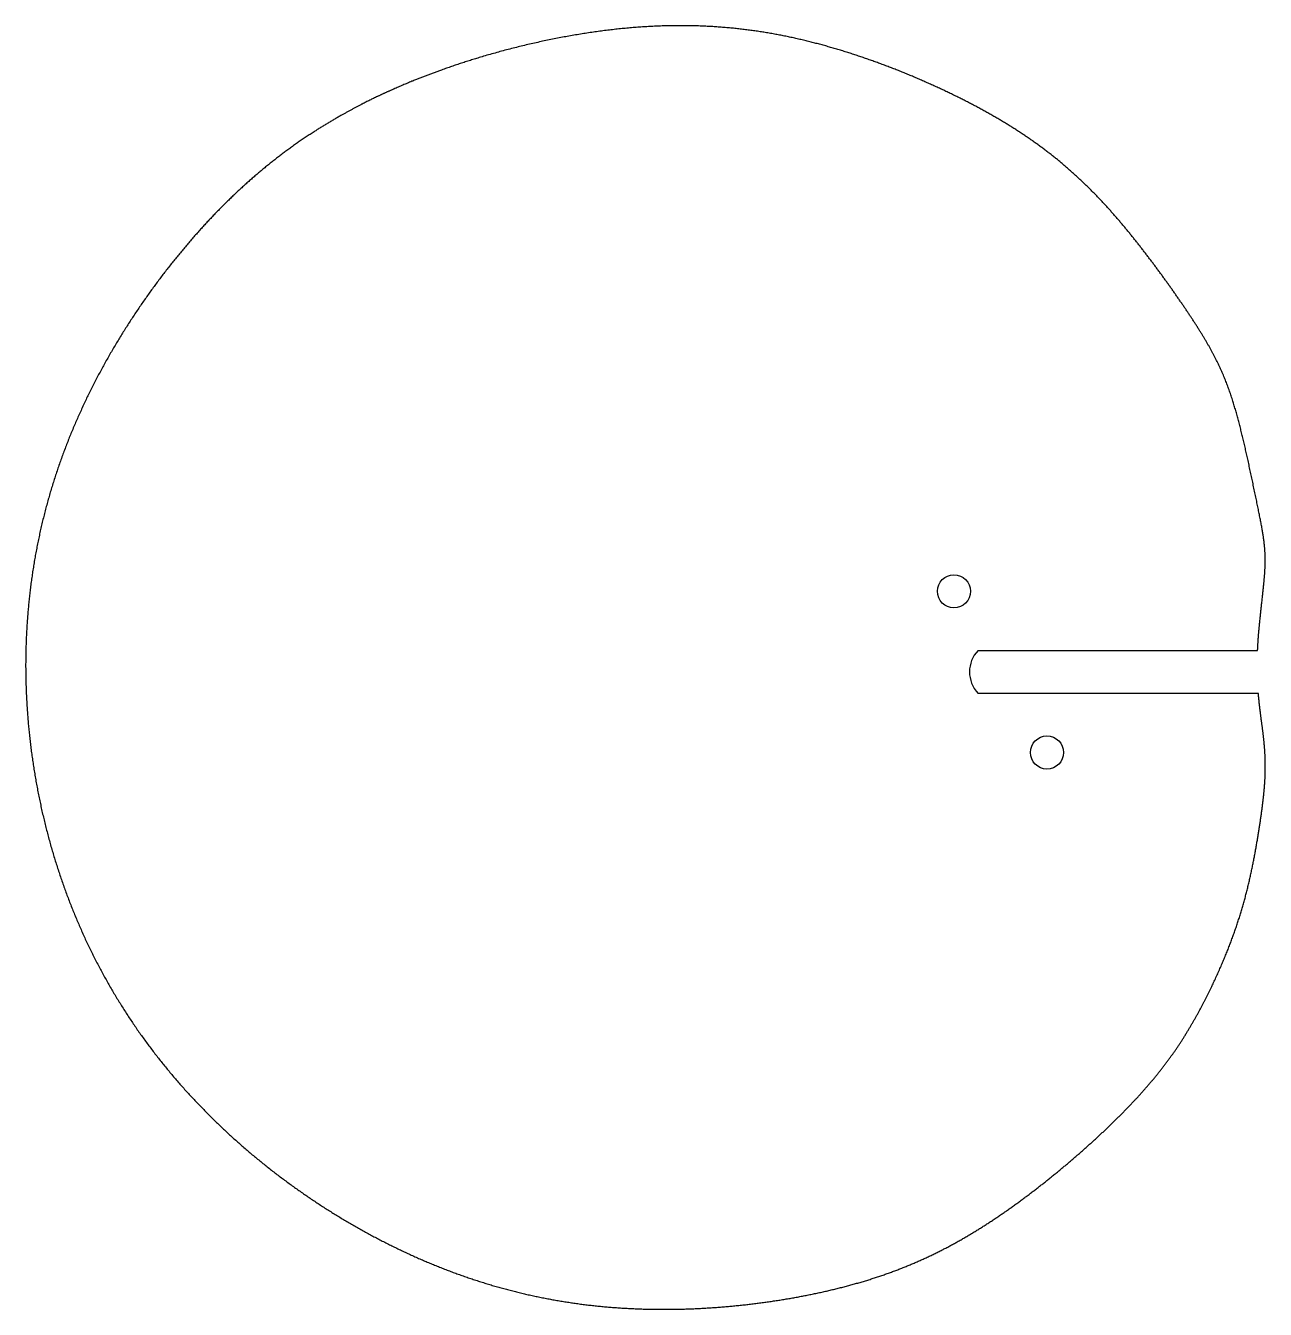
# Model space of a CAD drawing. Header units: millimetres. Extents: x -189 to 51, y -123 to 125.
import ezdxf

# ---------------------------------------------------------------- set-up
doc = ezdxf.new("R2010")
doc.units = ezdxf.units.MM
doc.layers.get('0').update_dxf_attribs({"linetype": 'CONTINUOUS'})

msp = doc.modelspace()

# ---------------------------------------------------------------- linework, layer by layer
for p, q in [((-4.33, 4.15), (49.76, 4.15)), ((49.9, -4.15), (-4.33, -4.15))]:
    msp.add_line(p, q)
for centre in [(-9, 15.59), (9, -15.59)]:
    msp.add_circle(centre, 3.2)
msp.add_arc((0, 0), 6, 136.2378, 223.7622)
for points, knots in [([(49.76, 4.15), (49.8, 5.16), (49.93, 7.22), (50.21, 10.33), (50.68, 14.32), (51.17, 18.63), (51.33, 22.17), (51.07, 25.33), (50.45, 28.78), (49.57, 33.07), (48.5, 38.17), (47.31, 43.68), (46, 49.09), (44.55, 53.95), (42.89, 58.22), (40.93, 62.14), (38.59, 66.06), (35.81, 70.28), (32.62, 74.87), (29.08, 79.72), (25.27, 84.62), (21.28, 89.35), (17.12, 93.75), (12.78, 97.76), (8.21, 101.42), (3.33, 104.78), (-1.9, 107.93), (-7.5, 110.91), (-13.43, 113.73), (-19.63, 116.36), (-26.02, 118.75), (-32.54, 120.83), (-39.16, 122.56), (-45.86, 123.87), (-52.69, 124.73), (-59.69, 125.12), (-66.89, 125.03), (-74.3, 124.45), (-81.9, 123.39), (-89.6, 121.89), (-97.3, 119.98), (-104.88, 117.68), (-110.74, 115.57), (-114.99, 113.84), (-117.74, 112.62), (-119.1, 112)], [-0.3414213, -0.3414213, -0.3414213, -0.3414213, -0.3414213, -0.3414213, -0.3333333, -0.325, -0.3166667, -0.3083333, -0.3, -0.2916667, -0.2833333, -0.275, -0.2666667, -0.2583333, -0.25, -0.2416667, -0.2333333, -0.225, -0.2166667, -0.2083333, -0.2, -0.1916667, -0.1833333, -0.175, -0.1666667, -0.1583333, -0.15, -0.1416667, -0.1333333, -0.125, -0.1166667, -0.1083333, -0.1, -0.0916667, -0.0833333, -0.075, -0.0666667, -0.0583333, -0.05, -0.0416667, -0.0333333, -0.025, -0.0166667, -0.0083333, 0, 0, 0, 0, 0, 0]), ([(-119.1, 112), (-120.45, 111.38), (-123.13, 110.1), (-127.02, 108.08), (-131.96, 105.2), (-137.76, 101.27), (-143.24, 96.97), (-148.47, 92.29), (-153.48, 87.2), (-158.33, 81.71), (-162.98, 75.83), (-167.4, 69.58), (-171.55, 63.01), (-175.35, 56.16), (-178.75, 49.07), (-181.69, 41.77), (-184.14, 34.3), (-186.07, 26.68), (-187.48, 18.94), (-188.37, 11.1), (-188.75, 3.19), (-188.61, -4.76), (-187.98, -12.72), (-186.86, -20.62), (-185.26, -28.42), (-183.18, -36.08), (-180.64, -43.54), (-177.66, -50.75), (-174.24, -57.69), (-170.39, -64.34), (-166.15, -70.68), (-161.52, -76.7), (-156.54, -82.4), (-151.23, -87.77), (-145.62, -92.83), (-139.74, -97.55), (-133.63, -101.93), (-127.31, -105.96), (-120.81, -109.61), (-114.14, -112.89), (-107.33, -115.76), (-100.37, -118.19), (-93.25, -120.18), (-85.98, -121.7), (-78.56, -122.74), (-71.03, -123.31), (-63.45, -123.42), (-55.91, -123.11), (-48.51, -122.42), (-41.37, -121.4), (-34.57, -120.08), (-28.16, -118.49), (-22.13, -116.6), (-16.41, -114.37), (-10.87, -111.74), (-5.4, -108.67), (0.06, -105.13), (5.53, -101.18), (10.93, -96.92), (16.11, -92.5), (20.93, -88.08), (25.23, -83.78), (28.97, -79.66), (32.17, -75.66), (34.95, -71.67), (37.47, -67.52), (39.83, -63.13), (42.07, -58.47), (44.12, -53.63), (45.9, -48.72), (47.36, -43.88), (48.48, -39.19), (49.37, -34.66), (50.09, -30.29), (50.72, -26.05), (51.18, -21.95), (51.34, -17.97), (51.13, -14.06), (50.67, -10.62), (50.27, -7.81), (50.04, -5.72), (49.93, -4.48), (49.9, -4.15)], [-1, -1, -1, -1, -1, -1, -0.9916667, -0.9833333, -0.975, -0.9666667, -0.9583333, -0.95, -0.9416667, -0.9333333, -0.925, -0.9166667, -0.9083333, -0.9, -0.8916667, -0.8833333, -0.875, -0.8666667, -0.8583333, -0.85, -0.8416667, -0.8333333, -0.825, -0.8166667, -0.8083333, -0.8, -0.7916667, -0.7833333, -0.775, -0.7666667, -0.7583333, -0.75, -0.7416667, -0.7333333, -0.725, -0.7166667, -0.7083333, -0.7, -0.6916667, -0.6833333, -0.675, -0.6666667, -0.6583333, -0.65, -0.6416667, -0.6333333, -0.625, -0.6166667, -0.6083333, -0.6, -0.5916667, -0.5833333, -0.575, -0.5666667, -0.5583333, -0.55, -0.5416667, -0.5333333, -0.525, -0.5166667, -0.5083333, -0.5, -0.4916667, -0.4833333, -0.475, -0.4666667, -0.4583333, -0.45, -0.4416667, -0.4333333, -0.425, -0.4166667, -0.4083333, -0.4, -0.3916667, -0.3833333, -0.375, -0.3666667, -0.3583333, -0.3553782, -0.3553782, -0.3553782, -0.3553782, -0.3553782, -0.3553782])]:
    msp.add_open_spline(points, degree=5, knots=knots)

doc.saveas('drawing.dxf')
